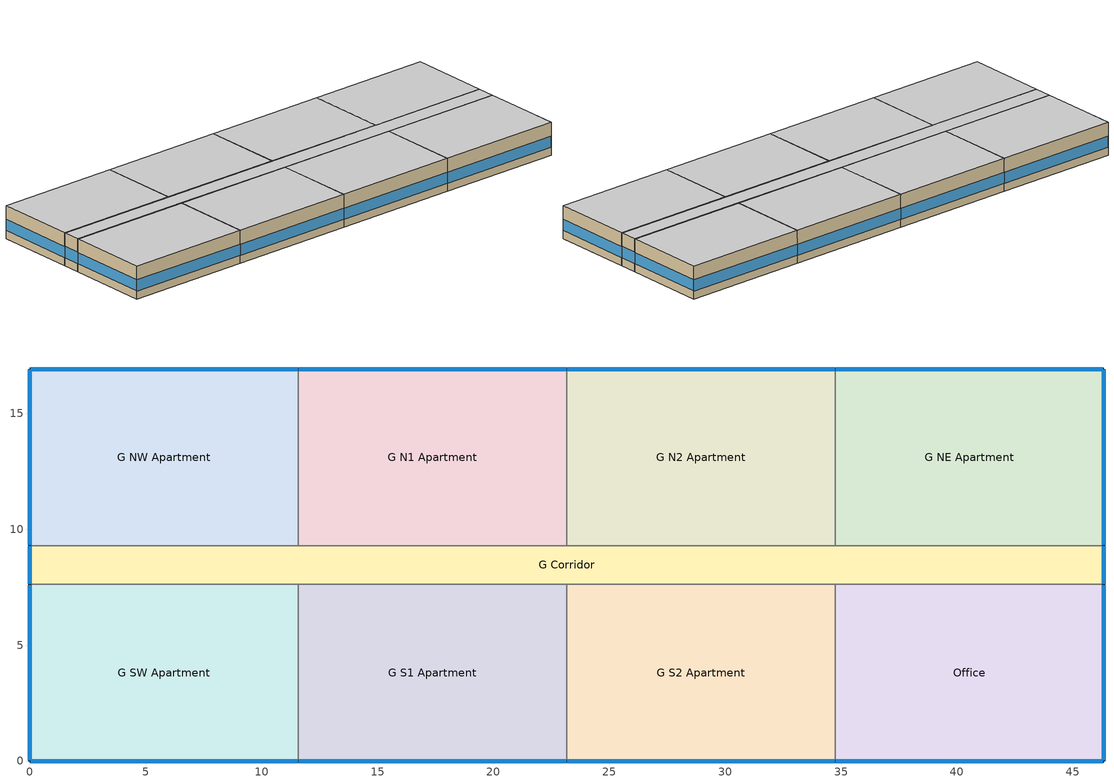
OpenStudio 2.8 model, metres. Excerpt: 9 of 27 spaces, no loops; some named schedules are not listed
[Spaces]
G S1 Apartment
 floor ground: 23.16,7.62 23.16,0 11.58,0 11.58,7.62 z0
 wall outside: 11.58,0 23.16,0 z0:3.05
 wall to G S2 Apartment: 23.16,0 23.16,7.62 z0:3.05
 wall to G Corridor: 23.16,7.62 11.58,7.62 z0:3.05
 wall to G SW Apartment: 11.58,7.62 11.58,0 z0:3.05
 window: 11.61,0 23.14,0 z0.76:1.78
 ceiling adiabatic (BTAP-Int-Wall): 23.16,0 23.16,7.62 11.58,7.62 11.58,0 z3.05
G S2 Apartment
 floor ground: 34.75,7.62 34.75,0 23.16,0 23.16,7.62 z0
 wall outside: 23.16,0 34.75,0 z0:3.05
 wall to Office: 34.75,0 34.75,7.62 z0:3.05
 wall to G Corridor: 34.75,7.62 23.16,7.62 z0:3.05
 window: 23.19,0 34.72,0 z0.76:1.78
 ceiling adiabatic (BTAP-Int-Wall): 34.75,0 34.75,7.62 23.16,7.62 23.16,0 z3.05
G NE Apartment
 floor ground: 46.33,16.92 46.33,9.3 34.75,9.3 34.75,16.92 z0
 wall outside: 46.33,9.3 46.33,16.92 34.75,16.92 z0:3.05
 wall to G Corridor: 34.75,9.3 46.33,9.3 z0:3.05
 wall to G N2 Apartment: 34.75,16.92 34.75,9.3 z0:3.05
 window: 46.33,9.32 46.33,16.89 / 46.3,16.92 34.77,16.92 z0.76:1.78
 ceiling adiabatic (BTAP-Int-Wall): 46.33,9.3 46.33,16.92 34.75,16.92 34.75,9.3 z3.05
G NW Apartment
 floor ground: 11.58,16.92 11.58,9.3 0,9.3 0,16.92 z0
 wall outside: 11.58,16.92 0,16.92 0,9.3 z0:3.05
 wall to G N1 Apartment: 11.58,9.3 11.58,16.92 z0:3.05
 wall to G Corridor: 0,9.3 11.58,9.3 z0:3.05
 window: 11.56,16.92 0.03,16.92 / 0,16.89 0,9.32 z0.76:1.78
 ceiling adiabatic (BTAP-Int-Wall): 11.58,9.3 11.58,16.92 0,16.92 0,9.3 z3.05
G N1 Apartment
 floor ground: 23.16,16.92 23.16,9.3 11.58,9.3 11.58,16.92 z0
 wall outside: 23.16,16.92 11.58,16.92 z0:3.05
 wall to G N2 Apartment: 23.16,9.3 23.16,16.92 z0:3.05
 wall to G Corridor: 11.58,9.3 23.16,9.3 z0:3.05
 window: 23.14,16.92 11.61,16.92 z0.76:1.78
 ceiling adiabatic (BTAP-Int-Wall): 23.16,9.3 23.16,16.92 11.58,16.92 11.58,9.3 z3.05
Office
 floor ground: 46.33,7.62 46.33,0 34.75,0 34.75,7.62 z0
 wall outside: 34.75,0 46.33,0 46.33,7.62 z0:3.05
 wall to G Corridor: 46.33,7.62 34.75,7.62 z0:3.05
 window: 46.33,0.03 46.33,7.59 / 34.77,0 46.3,0 z0.76:1.78
 ceiling adiabatic (BTAP-Int-Wall): 46.33,0 46.33,7.62 34.75,7.62 34.75,0 z3.05
G Corridor
 floor ground: 46.33,9.3 46.33,7.62 0,7.62 0,9.3 z0
 wall outside: 46.33,7.62 46.33,9.3 / 0,9.3 0,7.62 z0:3.05
 wall to G N2 Apartment: 34.75,9.3 23.16,9.3 z0:3.05
 wall to G SW Apartment: 0,7.62 11.58,7.62 z0:3.05
 window: 46.33,7.65 46.33,9.27 / 0,9.27 0,7.65 z0.76:1.81
 ceiling adiabatic (BTAP-Int-Wall): 46.33,7.62 46.33,9.3 0,9.3 0,7.62 z3.05
G SW Apartment
 floor ground: 11.58,7.62 11.58,0 0,0 0,7.62 z0
 wall outside: 0,7.62 0,0 11.58,0 z0:3.05
 window: 0.03,0 11.56,0 / 0,7.59 0,0.03 z0.76:1.78
 ceiling adiabatic (BTAP-Int-Wall): 11.58,0 11.58,7.62 0,7.62 0,0 z3.05
G N2 Apartment
 floor ground: 34.75,16.92 34.75,9.3 23.16,9.3 23.16,16.92 z0
 wall outside: 34.75,16.92 23.16,16.92 z0:3.05
 window: 34.72,16.92 23.19,16.92 z0.76:1.78
 ceiling adiabatic (BTAP-Int-Wall): 34.75,9.3 34.75,16.92 23.16,16.92 23.16,9.3 z3.05
[Site]
Calgary Intl AP_AB_CAN: Latitude {deg}=51.114; Longitude {deg}=-114.02; Time Zone {hr}=-7; Elevation {m}=1084.1; Terrain=City
[Building]
MidriseApartment-CAN_AB_Calgary.Intl.AP.718770_CWEC2016.epw: North Axis {deg}=0; Default Construction Set=BTAP-Mass at hdd = 5000.0; Standards Number of Stories=4; Standards Number of Above Ground Stories=4; Standards Building Type=NECB2017_MidriseApartment
[Site:WaterMainsTemperature]
Calculation Method=Correlation; Annual Average Outdoor Air Temperature {C}=5; Maximum Difference In Monthly Average Outdoor Air Temperatures {deltaC}=23.3
[Site:GroundTemperature:BuildingSurface]
19.527, 19.502, 19.536, 19.598, 20.002, 21.64, 22.225, 22.375, 21.449, 20.121, 19.802, 19.633
[SizingPeriod:DesignDay] Barometric Pressure {Pa}=88961; Sky Clearness=0; Rain Indicator=0; Snow Indicator=0; Day of Month=21; Daylight Saving Time Indicator=0; Humidity Indicating Type=Wetbulb; Dry-Bulb Temperature Range Modifier Type=DefaultMultipliers
Name | Maximum Dry-Bulb Temperature {C} | Daily Dry-Bulb Temperature Range {deltaC} | Humidity Indicating Conditions at Maximum Dry-Bulb | Wind Speed {m/s} | Wind Direction {deg} | Month | Day Type | Solar Model Indicator | ASHRAE Taub | ASHRAE Taud
Calgary Intl AP Ann Htg 99.6% Condns DB | -28.5 | 0 | -28.5 | 2.9 | 200 | 1 | WinterDesignDay | ASHRAEClearSky
Calgary Intl AP Ann Clg .4% Condns DB=>MWB | 28.5 | 12.1 | 16.1 | 4.5 | 160 | 7 | SummerDesignDay | ASHRAETau | 0.339 | 2.421
[Material:NoMass] Roughness=Smooth; Thermal Absorptance=0.9; Solar Absorptance=0.7
Name | Thermal Resistance {m2-K/W} | Visible Absorptance
Typical Carpet Pad | 0.21648 | 0.8
Typical Insulation 1 | 5.91238 | 0.7
Typical Insulation 2 | 4.49096 | 0.7
Typical Insulation 3 | 7.24636 | 0.7
Typical Carpet Pad 2 | 1.25503 | 0.8
Typical Carpet Pad 3 | 3.45515 | 0.8
Typical Insulation 4 | 0.526298 | 0.7
Typical Insulation 5 | 0.526316 | 0.7
[Material]
Name | Roughness | Thickness {m} | Conductivity {W/m-K} | Density {kg/m3} | Specific Heat {J/kg-K} | Thermal Absorptance | Solar Absorptance | Visible Absorptance
100mm Normalweight concrete floor | MediumSmooth | 0.1016 | 2.31 | 2322 | 832
G01 13mm gypsum board | Smooth | 0.0127 | 0.16 | 800 | 1090 | 0.9 | 0.7 | 0.5
G05 25mm wood | MediumSmooth | 0.0254 | 0.15 | 608 | 1630 | 0.9 | 0.5 | 0.5
4 in. Normalweight Concrete Floor | MediumRough | 0.1016 | 2.31 | 2322 | 832 | 0.9 | 0.7 | 0.7
1IN Stucco | Smooth | 0.0253 | 0.6918 | 1858 | 837 | 0.9 | 0.7 | 0.92
8IN CONCRETE HW RefBldg | Rough | 0.2032 | 1.311 | 2240 | 836.8 | 0.9 | 0.7 | 0.7
1/2IN Gypsum | Smooth | 0.0127 | 0.16 | 784.9 | 830 | 0.9 | 0.4 | 0.4
Metal Roof Surface; F08 Metal surface | Smooth | 0.0008 | 45.28 | 7824 | 500 | 0.9 | 0.7 | 0.7
6 in. Normalweight Concrete Floor | MediumRough | 0.1524 | 2.31 | 2322 | 832 | 0.9 | 0.7 | 0.7
[Construction]
BTAP-Int-Floor: 100mm Normalweight concrete floor, Typical Carpet Pad
BTAP-Int-Wall: G01 13mm gypsum board, G01 13mm gypsum board
BTAP-Int-Ceiling: Typical Carpet Pad, 100mm Normalweight concrete floor
BTAP-Ext-DaylightDiffuser: SimpleGlazing
BTAP-Int-Door: G05 25mm wood
BTAP-Ext-Floor-Mass:U-0.162: Typical Insulation 1, 4 in. Normalweight Concrete Floor, Typical Carpet Pad
BTAP-Ext-Wall-Mass:U-0.21: 1IN Stucco, 8IN CONCRETE HW RefBldg, Typical Insulation 2, 1/2IN Gypsum
BTAP-Ext-Roof-Metal:U-0.138: Metal Roof Surface, Typical Insulation 3
BTAP-Grnd-Floor-Mass:U-0.757: 6 in. Normalweight Concrete Floor, Typical Carpet Pad 2
BTAP-Grnd-Roof-Mass:U-0.284: 6 in. Normalweight Concrete Floor, Typical Carpet Pad 3
BTAP-Ext-Door:U-1.9000000000000001: F08 Metal surface, Typical Insulation 4
BTAP-Ext-OverHeadDoor:U-1.9000000000000001: Typical Insulation 5
BTAP-Ext-DaylightDiffuser:U=0.190 SHGC=0.600: SimpleGlazing:U=0.190 SHGC=0.600
[DefaultConstructionSet]
BTAP-Mass at hdd = 5000.0: Default Exterior Surface Constructions=BTAP-Mass at hdd = 5000.0; Default Interior Surface Constructions=Default Surface Constructions 2; Default Ground Contact Surface Constructions=BTAP-Mass at hdd = 5000.0 1; Default Exterior SubSurface Constructions=BTAP-Mass at hdd = 5000.0; Default Interior SubSurface Constructions=Default Sub Surface Constructions 2; Interior Partition Construction=BTAP-Int-Door
[DefaultSurfaceConstructions]
Name | Floor Construction | Wall Construction | Roof Ceiling Construction
Default Surface Constructions 2 | BTAP-Int-Floor | BTAP-Int-Wall | BTAP-Int-Ceiling
BTAP-Mass at hdd = 5000.0 | BTAP-Ext-Floor-Mass:U-0.162 | BTAP-Ext-Wall-Mass:U-0.21 | BTAP-Ext-Roof-Metal:U-0.138
BTAP-Mass at hdd = 5000.0 1 | BTAP-Grnd-Floor-Mass:U-0.757 | BTAP-Grnd-Roof-Mass:U-0.284 | BTAP-Grnd-Roof-Mass:U-0.284
[DefaultSubSurfaceConstructions]
Name | Fixed Window Construction | Operable Window Construction | Door Construction | Glass Door Construction | Overhead Door Construction | Skylight Construction | Tubular Daylight Dome Construction | Tubular Daylight Diffuser Construction
Default Sub Surface Constructions 2 | BTAP-Ext-DaylightDiffuser | BTAP-Ext-DaylightDiffuser | BTAP-Int-Door
BTAP-Mass at hdd = 5000.0 | BTAP-Ext-DaylightDiffuser:U=0.190 SHGC=0.600 | BTAP-Ext-DaylightDiffuser:U=0.190 SHGC=0.600 | BTAP-Ext-Door:U-1.9000000000000001 | BTAP-Ext-DaylightDiffuser:U=0.190 SHGC=0.600 | BTAP-Ext-OverHeadDoor:U-1.9000000000000001 | BTAP-Ext-DaylightDiffuser:U=0.190 SHGC=0.600 | BTAP-Ext-DaylightDiffuser:U=0.190 SHGC=0.600 | BTAP-Ext-DaylightDiffuser:U=0.190 SHGC=0.600
[WindowMaterial:SimpleGlazingSystem] Solar Heat Gain Coefficient=0.6; Visible Transmittance=0.21
Name | U-Factor {W/m2-K}
SimpleGlazing | 2.2
SimpleGlazing:U=0.190 SHGC=0.600 | 1.9
[Space] Building Story=Building Story 1
Name | Space Type | Thermal Zone
G Corridor | Space Function Corridor/Transition area other-sch-G | WILD_ST=Corridor/Transition area other-sch-G_FL=Building Story 1_SCH=G
G S1 Apartment | Space Function Dwelling units general | DU_BT=Space Function_ST=Dwelling units general_FL=Building Story 1_SCHG 5
G S2 Apartment | Space Function Dwelling units general | DU_BT=Space Function_ST=Dwelling units general_FL=Building Story 1_SCHG 1
G NW Apartment | Space Function Dwelling units general | DU_BT=Space Function_ST=Dwelling units general_FL=Building Story 1_SCHG 3
Office | Space Function Conference/Meeting/Multi-purpose room | ALL_ST=Conference/Meeting/Multi-purpose room_FL=Building Story 1_SCH=C
G NE Apartment | Space Function Dwelling units general | DU_BT=Space Function_ST=Dwelling units general_FL=Building Story 1_SCHG 4
G SW Apartment | Space Function Dwelling units general | DU_BT=Space Function_ST=Dwelling units general_FL=Building Story 1_SCHG 6
G N1 Apartment | Space Function Dwelling units general | DU_BT=Space Function_ST=Dwelling units general_FL=Building Story 1_SCHG 2
G N2 Apartment | Space Function Dwelling units general | DU_BT=Space Function_ST=Dwelling units general_FL=Building Story 1_SCHG
[BuildingStory]
Building Story 1: Nominal Z Coordinate {m}=0
[SpaceType] Standards Building Type=Space Function
Name | Default Schedule Set | Design Specification Outdoor Air Object | Standards Space Type
Space Function Corridor/Transition area other-sch-G | Space Function Corridor/Transition area other-sch-G Schedule Set | Space Function Corridor/Transition area other-sch-G Ventilation | Corridor/Transition area other-sch-G
Space Function Dwelling units general | Space Function Dwelling units general Schedule Set | Space Function Dwelling units general Ventilation | Dwelling units general
Space Function Conference/Meeting/Multi-purpose room | Space Function Conference/Meeting/Multi-purpose room Schedule Set | Space Function Conference/Meeting/Multi-purpose room Ventilation | Conference/Meeting/Multi-purpose room
[People:Definition] Number of People Calculation Method=People/Area; Fraction Radiant=0.3
Name | People per Space Floor Area {person/m2}
Space Function Conference/Meeting/Multi-purpose room People Definition | 0.200073
Space Function Corridor/Transition area other-sch-G People Definition | 0.0100036
Space Function Dwelling units general People Definition | 0.0400145
[People] Work Efficiency Schedule=Work Efficiency Schedule; Clothing Insulation Schedule=Clothing Schedule; Air Velocity Schedule=Air Velocity Schedule; Multiplier=1
Name | People Definition | Space or SpaceType
Space Function Conference/Meeting/Multi-purpose room People | Space Function Conference/Meeting/Multi-purpose room People Definition | Space Function Conference/Meeting/Multi-purpose room
Space Function Corridor/Transition area other-sch-G People | Space Function Corridor/Transition area other-sch-G People Definition | Space Function Corridor/Transition area other-sch-G
Space Function Dwelling units general People | Space Function Dwelling units general People Definition | Space Function Dwelling units general
[Lights:Definition] Design Level Calculation Method=Watts/Area; Fraction Radiant=0.5; Fraction Visible=0.2
Name | Watts per Space Floor Area {W/m2}
Space Function Conference/Meeting/Multi-purpose room Lights Definition | 11.4999
Space Function Corridor/Transition area other-sch-G Lights Definition | 7.10258
Space Function Dwelling units general Lights Definition | 5.00182
[Lights] Fraction Replaceable=1
Name | Lights Definition | Space or SpaceType
Space Function Conference/Meeting/Multi-purpose room Lights | Space Function Conference/Meeting/Multi-purpose room Lights Definition | Space Function Conference/Meeting/Multi-purpose room
Space Function Corridor/Transition area other-sch-G Lights | Space Function Corridor/Transition area other-sch-G Lights Definition | Space Function Corridor/Transition area other-sch-G
Space Function Dwelling units general Lights | Space Function Dwelling units general Lights Definition | Space Function Dwelling units general
[ElectricEquipment:Definition] Design Level Calculation Method=Watts/Area; Fraction Radiant=0.5
Name | Watts per Space Floor Area {W/m2}
Space Function Conference/Meeting/Multi-purpose room Elec Equip Definition | 1.00036
Space Function Dwelling units general Elec Equip Definition | 5.00182
[ElectricEquipment]
Name | Electric Equipment Definition | Space or SpaceType
Space Function Conference/Meeting/Multi-purpose room Elec Equip | Space Function Conference/Meeting/Multi-purpose room Elec Equip Definition | Space Function Conference/Meeting/Multi-purpose room
Space Function Dwelling units general Elec Equip | Space Function Dwelling units general Elec Equip Definition | Space Function Dwelling units general
[DesignSpecification:OutdoorAir] Outdoor Air Method=Sum; Outdoor Air Flow per Person {m3/s-person}=0; Outdoor Air Flow Rate {m3/s}=0; Outdoor Air Flow Air Changes per Hour {1/hr}=0
Name | Outdoor Air Flow per Floor Area {m3/s-m2}
Space Function Conference/Meeting/Multi-purpose room Ventilation | 0.0015748
Space Function Corridor/Transition area other-sch-G Ventilation | 0.0003048
Space Function Dwelling units general Ventilation | 0.00039624
[DefaultScheduleSet] People Activity Level Schedule=NECB-Activity; Infiltration Schedule=Always On
Name | Number of People Schedule | Lighting Schedule | Electric Equipment Schedule
Space Function Conference/Meeting/Multi-purpose room Schedule Set | NECB-C-Occupancy | NECB-C-Occupancy-NECB-C-Lighting-0.5-0.0-0.67-Light Ruleset | NECB-C-Electric-Equipment
Space Function Corridor/Transition area other-sch-G Schedule Set; Space Function Dwelling units general Schedule Set | NECB-G-Occupancy | NECB-G-Lighting | NECB-G-Electric-Equipment
[ThermostatSetpoint:DualSetpoint]
Name | Heating Setpoint Temperature Schedule | Cooling Setpoint Temperature Schedule
Space Function Dwelling units general Thermostat 49; Space Function Dwelling units general Thermostat 54; Space Function Dwelling units general Thermostat 55; Space Function Dwelling units general Thermostat 60; Space Function Dwelling units general Thermostat 62; Space Function Dwelling units general Thermostat 64; Space Function Dwelling units general Thermostat 69; Space Function Corridor/Transition area other-sch-G Thermostat 8 | NECB-G-Thermostat Setpoint-Heating | NECB-G-Thermostat Setpoint-Cooling
Space Function Conference/Meeting/Multi-purpose room Thermostat 3 | NECB-C-Thermostat Setpoint-Heating | NECB-C-Thermostat Setpoint-Cooling
[SpaceInfiltration:DesignFlowRate] Schedule=Always On Discrete; Design Flow Rate Calculation Method=Flow/ExteriorArea; Flow per Exterior Surface Area {m3/s-m2}=0.00025; Constant Term Coefficient=0; Temperature Term Coefficient=0; Velocity Term Coefficient=0.224; Velocity Squared Term Coefficient=0
Name | Space or SpaceType
G Corridor Infiltration | G Corridor
G N1 Apartment Infiltration | G N1 Apartment
G N2 Apartment Infiltration | G N2 Apartment
G NE Apartment Infiltration | G NE Apartment
G NW Apartment Infiltration | G NW Apartment
G S1 Apartment Infiltration | G S1 Apartment
G S2 Apartment Infiltration | G S2 Apartment
G SW Apartment Infiltration | G SW Apartment
Office Infiltration | Office
[ThermalZone] Use Ideal Air Loads=No
Name | Thermostat
DU_BT=Space Function_ST=Dwelling units general_FL=Building Story 1_SCHG | Space Function Dwelling units general Thermostat 49
DU_BT=Space Function_ST=Dwelling units general_FL=Building Story 1_SCHG 1 | Space Function Dwelling units general Thermostat 54
DU_BT=Space Function_ST=Dwelling units general_FL=Building Story 1_SCHG 2 | Space Function Dwelling units general Thermostat 55
DU_BT=Space Function_ST=Dwelling units general_FL=Building Story 1_SCHG 3 | Space Function Dwelling units general Thermostat 60
DU_BT=Space Function_ST=Dwelling units general_FL=Building Story 1_SCHG 4 | Space Function Dwelling units general Thermostat 62
DU_BT=Space Function_ST=Dwelling units general_FL=Building Story 1_SCHG 5 | Space Function Dwelling units general Thermostat 64
DU_BT=Space Function_ST=Dwelling units general_FL=Building Story 1_SCHG 6 | Space Function Dwelling units general Thermostat 69
ALL_ST=Conference/Meeting/Multi-purpose room_FL=Building Story 1_SCH=C | Space Function Conference/Meeting/Multi-purpose room Thermostat 3
WILD_ST=Corridor/Transition area other-sch-G_FL=Building Story 1_SCH=G | Space Function Corridor/Transition area other-sch-G Thermostat 8
[HeatExchanger:AirToAir:SensibleAndLatent] Availability Schedule=Always On Discrete; Nominal Supply Air Flow Rate {m3/s}=autosize; Sensible Effectiveness at 100% Heating Air Flow=0.5; Latent Effectiveness at 100% Heating Air Flow=0.5; Sensible Effectiveness at 75% Heating Air Flow=0.5; Latent Effectiveness at 75% Heating Air Flow=0.5; Sensible Effectiveness at 100% Cooling Air Flow=0.5; Latent Effectiveness at 100% Cooling Air Flow=0.5; Sensible Effectiveness at 75% Cooling Air Flow=0.5; Latent Effectiveness at 75% Cooling Air Flow=0.5; Supply Air Outlet Temperature Control=Yes; Heat Exchanger Type=Rotary; Frost Control Type=ExhaustOnly; Threshold Temperature {C}=-23.3; Initial Defrost Time Fraction=0.167; Rate of Defrost Time Fraction Increase {1/K}=1.44; Economizer Lockout=Yes
Name | Nominal Electric Power {W}
Sys_1_Make-up air unit ERV; Sys_1_Make-up air unit 1 ERV; Sys_1_Make-up air unit 10 ERV; Sys_1_Make-up air unit 11 ERV; Sys_1_Make-up air unit 18 ERV; Sys_1_Make-up air unit 20 ERV; Sys_1_Make-up air unit 4 ERV; Sys_1_Make-up air unit 9 ERV | 100.179
Sys_1_Make-up air unit 12 ERV; Sys_1_Make-up air unit 13 ERV; Sys_1_Make-up air unit 14 ERV; Sys_1_Make-up air unit 15 ERV; Sys_1_Make-up air unit 16 ERV; Sys_1_Make-up air unit 17 ERV; Sys_1_Make-up air unit 19 ERV; Sys_1_Make-up air unit 2 ERV; Sys_1_Make-up air unit 21 ERV; Sys_1_Make-up air unit 22 ERV; Sys_1_Make-up air unit 3 ERV; Sys_1_Make-up air unit 5 ERV; Sys_1_Make-up air unit 6 ERV; Sys_1_Make-up air unit 7 ERV; Sys_1_Make-up air unit 8 ERV | 75.0895
Sys_3_PSZ ALL_ST=Conference/Meeting/Multi-purpose room_FL=Building Story 1_SCH=C ERV | 149.715
Sys_4_PSZ_WILD_ST=Corridor/Transition area other-sch-G_FL=Building Story 3_SCH=G ERV | 117.935
[SetpointManager:OutdoorAirPretreat] Minimum Setpoint Temperature {C}=-99; Maximum Setpoint Temperature {C}=99; Minimum Setpoint Humidity Ratio {kgWater/kgDryAir}=1e-05; Maximum Setpoint Humidity Ratio {kgWater/kgDryAir}=1
Setpoint Manager Outdoor Air Pretreat 1; Setpoint Manager Outdoor Air Pretreat 2; Setpoint Manager Outdoor Air Pretreat 3; Setpoint Manager Outdoor Air Pretreat 4; Setpoint Manager Outdoor Air Pretreat 5; Setpoint Manager Outdoor Air Pretreat 6; Setpoint Manager Outdoor Air Pretreat 7; Setpoint Manager Outdoor Air Pretreat 8; Setpoint Manager Outdoor Air Pretreat 9; Setpoint Manager Outdoor Air Pretreat 10; Setpoint Manager Outdoor Air Pretreat 11; Setpoint Manager Outdoor Air Pretreat 12; Setpoint Manager Outdoor Air Pretreat 13; Setpoint Manager Outdoor Air Pretreat 14; Setpoint Manager Outdoor Air Pretreat 15; Setpoint Manager Outdoor Air Pretreat 16; Setpoint Manager Outdoor Air Pretreat 17; Setpoint Manager Outdoor Air Pretreat 18; Setpoint Manager Outdoor Air Pretreat 19; Setpoint Manager Outdoor Air Pretreat 20; Setpoint Manager Outdoor Air Pretreat 21; Setpoint Manager Outdoor Air Pretreat 22; Setpoint Manager Outdoor Air Pretreat 23; Setpoint Manager Outdoor Air Pretreat 24; Setpoint Manager Outdoor Air Pretreat 25
[AvailabilityManager:NightCycle] Control Type=CycleOnAny; Thermostat Tolerance {deltaC}=1; Cycling Run Time {s}=3600
Availability Manager Night Cycle 1; Availability Manager Night Cycle 2; Availability Manager Night Cycle 3; Availability Manager Night Cycle 4; Availability Manager Night Cycle 5; Availability Manager Night Cycle 6; Availability Manager Night Cycle 7; Availability Manager Night Cycle 8; Availability Manager Night Cycle 9; Availability Manager Night Cycle 10; Availability Manager Night Cycle 11; Availability Manager Night Cycle 12; Availability Manager Night Cycle 13; Availability Manager Night Cycle 14; Availability Manager Night Cycle 15; Availability Manager Night Cycle 16; Availability Manager Night Cycle 17; Availability Manager Night Cycle 18; Availability Manager Night Cycle 19; Availability Manager Night Cycle 20; Availability Manager Night Cycle 21; Availability Manager Night Cycle 22; Availability Manager Night Cycle 23; Availability Manager Night Cycle 24; Availability Manager Night Cycle 25
[Schedule:Ruleset]
Clothing Schedule: Default Day Schedule=Clothing Schedule Default Winter Clothes
Air Velocity Schedule: Default Day Schedule=Air Velocity Schedule Default
Work Efficiency Schedule: Default Day Schedule=Work Efficiency Schedule Default
NECB-C-Occupancy: Default Day Schedule=NECB-C-Occupancy Default
NECB-Activity: Default Day Schedule=NECB-Activity Default; Summer Design Day Schedule=NECB-Activity Summer Design Day; Winter Design Day Schedule=NECB-Activity Winter Design Day
NECB-C-Occupancy-NECB-C-Lighting-0.5-0.0-0.67-Light Ruleset: Default Day Schedule=NECB-C-Occupancy-NECB-C-Lighting-0.5-0.0-0.67-Light Default
NECB-C-Electric-Equipment: Default Day Schedule=NECB-C-Electric-Equipment Default
Always On: Default Day Schedule=Always On Default
NECB-C-Thermostat Setpoint-Heating: Default Day Schedule=NECB-C-Thermostat Setpoint-Heating Default
NECB-C-Thermostat Setpoint-Cooling: Default Day Schedule=NECB-C-Thermostat Setpoint-Cooling Default
NECB-G-Occupancy: Default Day Schedule=NECB-G-Occupancy Default
NECB-G-Lighting: Default Day Schedule=NECB-G-Lighting Default
NECB-G-Electric-Equipment: Default Day Schedule=NECB-G-Electric-Equipment Default
NECB-G-Thermostat Setpoint-Heating: Default Day Schedule=NECB-G-Thermostat Setpoint-Heating Default
NECB-G-Thermostat Setpoint-Cooling: Default Day Schedule=NECB-G-Thermostat Setpoint-Cooling Default
[Schedule:Day]
NECB-G-Thermostat Setpoint-Heating Default: 1, 0, 22, 7, 0, 18, 8, 0, 20, 24, 0, 22
NECB-G-Thermostat Setpoint-Cooling Default: 24, 0, 24
[Schedule:Rule] Date Specification Type=DateRange; Start Month=1; Start Day=1; End Month=12; End Day=31
Name | Schedule Ruleset | Rule Order | Day Schedule | Apply Monday | Apply Tuesday | Apply Wednesday | Apply Thursday | Apply Friday | Apply Saturday | Apply Sunday
Schedule Rule 26 | NECB-G-Thermostat Setpoint-Heating | 2 | NECB-G-Thermostat Setpoint-Heating Default|Wkdy Day | Yes | Yes | Yes | Yes | Yes
Schedule Rule 27 | NECB-G-Thermostat Setpoint-Heating | 1 | NECB-G-Thermostat Setpoint-Heating Sat Day |  |  |  |  |  | Yes
Schedule Rule 28 | NECB-G-Thermostat Setpoint-Heating | 0 | NECB-G-Thermostat Setpoint-Heating Sun|Hol Day |  |  |  |  |  |  | Yes
Schedule Rule 29 | NECB-G-Thermostat Setpoint-Cooling | 2 | NECB-G-Thermostat Setpoint-Cooling Default|Wkdy Day | Yes | Yes | Yes | Yes | Yes
Schedule Rule 30 | NECB-G-Thermostat Setpoint-Cooling | 1 | NECB-G-Thermostat Setpoint-Cooling Sat Day |  |  |  |  |  | Yes
[Schedule:Constant]
Always On Discrete: Value=1
